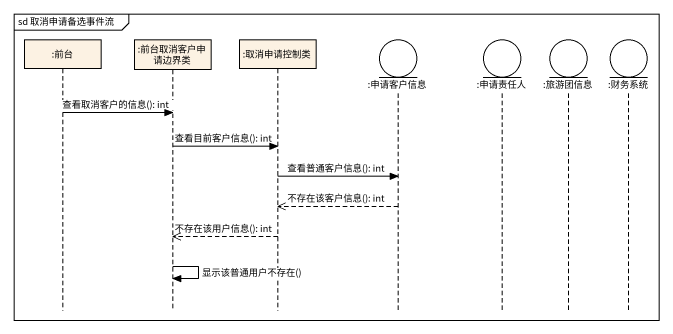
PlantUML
@startuml
mainframe sd 取消申请备选事件流
hide footbox
participant ":前台" as 前台
participant ":前台取消客户申请边界类" as 前台取消客户申请边界类
participant ":取消申请控制类" as 取消申请控制类
entity ":申请客户信息" as 申请客户信息
entity ":申请责任人" as 申请责任人
entity ":旅游团信息" as 旅游团信息
entity ":财务系统" as 财务系统

前台 -> 前台取消客户申请边界类 : 查看取消客户的信息(): int
前台取消客户申请边界类 -> 取消申请控制类 : 查看目前客户信息(): int
取消申请控制类 -> 申请客户信息 : 查看普通客户信息(): int
申请客户信息 -->> 取消申请控制类 : 不存在该客户信息(): int
取消申请控制类 -->> 前台取消客户申请边界类 : 不存在该用户信息(): int
前台取消客户申请边界类 -> 前台取消客户申请边界类 : 显示该普通用户不存在()
@enduml
